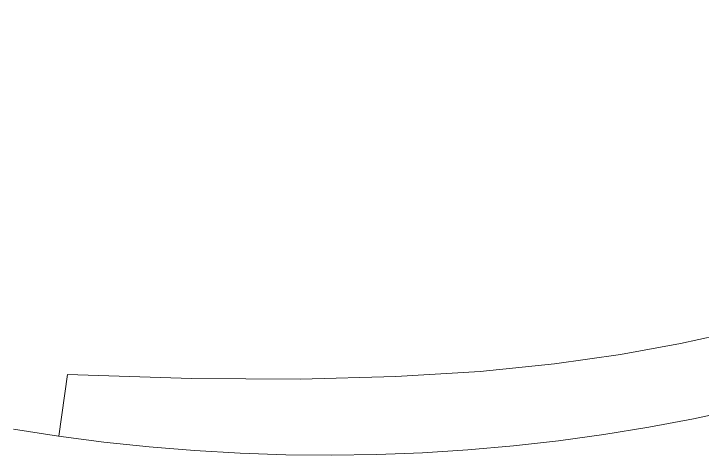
# Model space of a CAD drawing. Header units: metres. Extents: x 750 to 3116, y -341 to 1465.
# Drawn here: x 1562.678 to 1562.9474, y 769.2173 to 769.3902 of the extents above; entities that cross this region are included whole.
import ezdxf

# ---------------------------------------------------------------- set-up
doc = ezdxf.new("R2010")
doc.units = ezdxf.units.M
doc.layers.add('Furniture', color=44, linetype='Continuous', lineweight=5)

# ---------------------------------------------------------------- blocks, each defined once
blk = doc.blocks.new('Shop counter')
at = {"layer": 'Furniture'}
blk.add_line((11493452.7657, 4446047.96379), (11493452.74554, 4446047.97751), dxfattribs=at)
for points in [[(11493452.93267, 4446048.16671), (11493452.91816, 4446048.15634), (11493452.9039, 4446048.14561), (11493452.88991, 4446048.13455), (11493452.87619, 4446048.12314), (11493452.86275, 4446048.11141), (11493452.8496, 4446048.09935), (11493452.83675, 4446048.08698), (11493452.82421, 4446048.0743), (11493452.81198, 4446048.06131), (11493452.80006, 4446048.04803), (11493452.78847, 4446048.03446), (11493452.77721, 4446048.0206), (11493452.76629, 4446048.00647), (11493452.7557, 4446047.99207), (11493452.74547, 4446047.97741), (11493452.73561, 4446047.96254)], [(11493453.22435, 4446048.25636), (11493453.19206, 4446048.24964), (11493453.16369, 4446048.24257), (11493453.13857, 4446048.23523), (11493453.11601, 4446048.22767), (11493453.09533, 4446048.21998), (11493453.07591, 4446048.21218), (11493453.05745, 4446048.20418), (11493453.03974, 4446048.19587), (11493453.02254, 4446048.18712), (11493453.00563, 4446048.17782), (11493452.9888, 4446048.16785), (11493452.9718, 4446048.15709), (11493452.95443, 4446048.14542), (11493452.93643, 4446048.13265), (11493452.91749, 4446048.11825), (11493452.89729, 4446048.10161), (11493452.87549, 4446048.08213), (11493452.85176, 4446048.05922), (11493452.82578, 4446048.03226), (11493452.7972, 4446048.00065), (11493452.7657, 4446047.96379)]]:
    blk.add_lwpolyline(points, dxfattribs=at)

msp = doc.modelspace()

# ---------------------------------------------------------------- block references
at = {"layer": 'Furniture', "xscale": -1, "rotation": 227.5821484348844}
msp.add_blockref('Shop counter', (-11033417.6015, -5485213.68391), dxfattribs=at)

doc.saveas('drawing.dxf')
